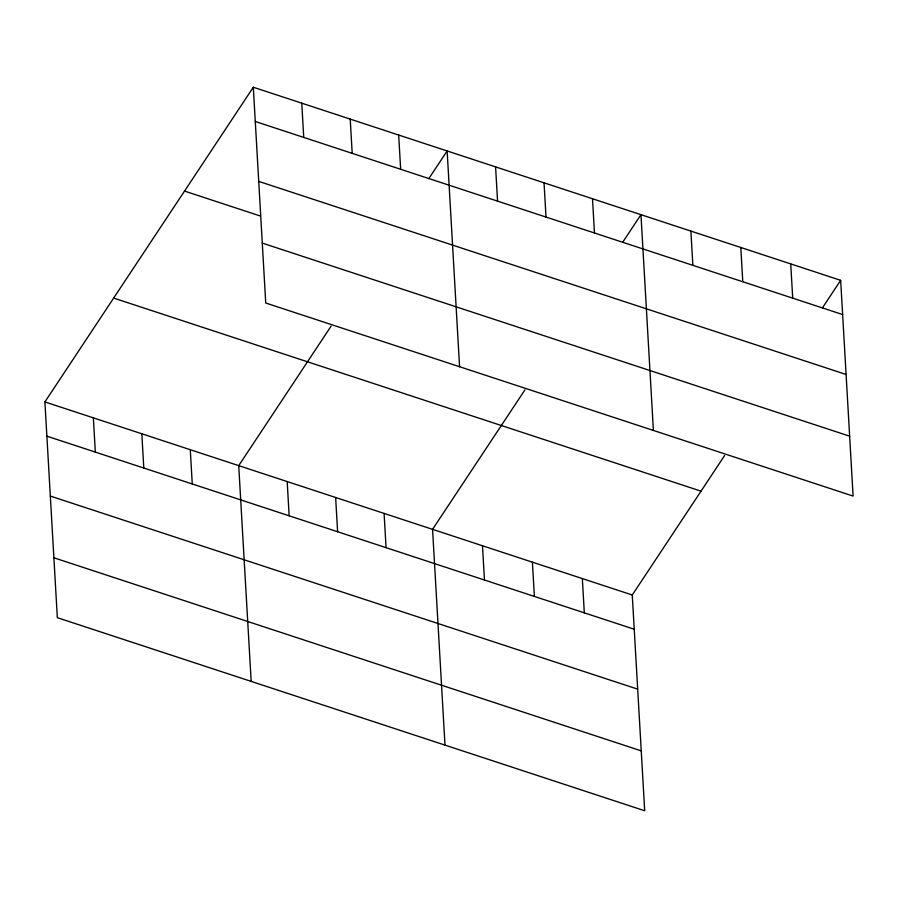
<?xml version="1.0" encoding="UTF-8"?>
<svg xmlns="http://www.w3.org/2000/svg" width="898" height="898" viewBox="0 0 898 898"><rect width="100%" height="100%" fill="white"/><g stroke="black" fill="none" stroke-linecap="round" stroke-linejoin="round"><path stroke-width="1.35" d="M724.652 455.488L632.259 594.992L644.697 810.759L57.337 617.678L44.9 401.922L253.303 87.241L840.663 280.322L853.1 496.078L265.741 303.008L253.303 87.241M331.115 326.131L238.722 465.635L251.171 681.391M428.795 178.646L447.137 150.954L459.574 366.721M524.948 389.844L432.555 529.349L444.993 745.115M622.617 242.37L640.959 214.678L653.396 430.434M822.321 308.014L840.663 280.322M255.279 121.488L842.638 314.569M258.736 181.385L846.084 374.466M184.528 191.083L260.487 216.059M262.295 243.1L849.643 436.181M113.676 298.08L701.024 491.15M44.9 401.922L632.259 594.992M46.876 436.17L634.235 629.251M50.333 496.066L637.681 689.148M53.891 557.781L641.239 750.863M790.734 263.911L792.71 298.158M740.805 247.5L742.781 281.748M690.888 231.089L692.863 265.337M592.5 198.75L594.476 232.997M582.331 578.581L584.306 612.84M544.042 182.81L546.018 217.069M532.402 562.17L534.377 596.418M495.584 166.882L497.559 201.13M482.484 545.76L484.46 580.007M398.678 135.026L400.654 169.273M384.097 513.42L386.073 547.668M350.22 119.097L352.196 153.345M335.639 497.492L337.614 531.739M301.762 103.169L303.737 137.416M287.18 481.564L289.156 515.811M190.275 449.707L192.251 483.955M141.817 433.779L143.792 468.026M93.358 417.851L95.334 452.098"/></g></svg>
